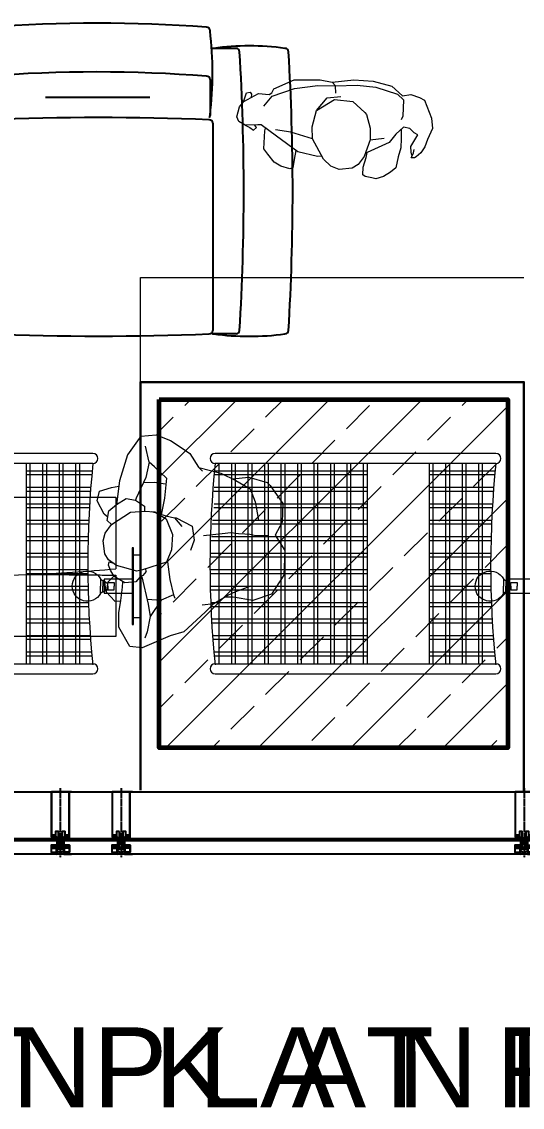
# Model space of a CAD drawing. Header units: millimetres. Extents: x 5429406 to 5440208, y -620941 to -619789.
# Drawn here: x 5430476.3 to 5430619.8, y -620889.5 to -620578 of the extents above; entities that cross this region are included whole.
import ezdxf

# ---------------------------------------------------------------- set-up
doc = ezdxf.new("R2010")
doc.units = ezdxf.units.MM
doc.header["$LTSCALE"] = 0.05
doc.linetypes.add('ACAD_ISO04W100', pattern=[30, 24, -3, 0, -3])
for name, color, linetype, lineweight in [('A-ALÇIPAN', 30, 'Continuous', 30), ('aksoy_bant', 1, 'Continuous', 5), ('ARK_METAL', 252, 'Continuous', 15), ('f_kolon tarama', 252, 'Continuous', 5), ('KOLON', 165, 'Continuous', 60), ('TEFRIS', 251, 'Continuous', 9), ('tefriş', 45, 'Continuous', 18)]:
    doc.layers.add(name, color=color, linetype=linetype, lineweight=lineweight)
for name, color, linetype in [('aksoy_aks', 1, 'ACAD_ISO04W100'), ('aksoy_aksesuar', 31, 'Continuous'), ('aksoy_cam', 4, 'Continuous'), ('aksoy_profil', 40, 'Continuous'), ('aksoy_silikon', 1, 'Continuous'), ('DUVAR', 255, 'Continuous'), ('LINEE', 7, 'Continuous'), ('N_Kes-Profil', 52, 'Continuous'), ('N_Mlz-Fitil', 10, 'Continuous')]:
    doc.layers.add(name, color=color, linetype=linetype)
doc.styles.get("Standard").update_dxf_attribs({"font": 'arial.ttf'})

# ---------------------------------------------------------------- blocks, each defined once
blk = doc.blocks.new('A$C7E651983')
at = {"layer": 'aksoy_aksesuar'}
for p, q in [((-14.8, 4.3), (-14.8, 0.5)), ((-9.8, 4.6), (-14.5, 4.6)), ((-14.5, 0.2), (-1.9, 0.2)), ((-9.1, 4.1), (-9.4, 4.5)), ((-2.9, 4.1), (-9.1, 4.1)), ((-2.7, 11.3), (-2.7, 4.3)), ((-2.1, 11.5), (-2.5, 11.5)), ((-1.9, 10.9), (-1.9, 11.3)), ((9.3, 10.7), (-1.7, 10.7)), ((-1.7, 0), (-1.7, -4)), ((-0.2, -3.1), (-0.2, 0)), ((0, 0.2), (7.6, 0.2)), ((7.8, 0), (7.8, -3.1)), ((9.3, -4), (9.3, 0)), ((9.5, 11.3), (9.5, 10.9)), ((9.5, 0.2), (10.1, 0.2)), ((10.1, 11.5), (9.7, 11.5)), ((10.3, 0.4), (10.3, 11.3)), ((-1.4, -4.3), (-1.2, -4.3)), ((-1.2, -4.3), (0.3, -4.3)), ((0.6, -3.1), (-0.2, -3.1)), ((0.6, -4), (0.6, -3.1)), ((7.8, -3.1), (7, -3.1)), ((7, -3.1), (7, -4)), ((7.3, -4.3), (8.8, -4.3)), ((8.8, -4.3), (9, -4.3))]:
    blk.add_line(p, q, dxfattribs=at)
for centre, radius, start, end in [((-14.5, 4.3), 0.3, 90, 180), ((-14.5, 0.5), 0.3, 180, 270), ((-9.8, 4.1), 0.5, 45, 90), ((-2.9, 4.3), 0.2, 270, 0), ((-2.5, 11.3), 0.2, 90, 180), ((-2.1, 11.3), 0.2, 0, 90), ((-1.7, 10.9), 0.2, 180, 270), ((-1.9, 0), 0.2, 0, 90), ((0, 0), 0.2, 90, 180), ((7.6, 0), 0.2, 0, 90), ((9.3, 10.9), 0.2, 270, 0), ((9.5, 0), 0.2, 90, 180), ((9.7, 11.3), 0.2, 90, 180), ((10.1, 11.3), 0.2, 0, 90), ((10.1, 0.4), 0.2, 270, 0), ((-1.4, -4), 0.3, 180, 270), ((0.3, -4), 0.3, 270, 0), ((7.3, -4), 0.3, 180, 270), ((9, -4), 0.3, 270, 0)]:
    blk.add_arc(centre, radius, start, end, dxfattribs=at)
blk = doc.blocks.new('130luk dusey')
at = {"color": 8}
for p, q in [((-24.9, 49.8), (-25.1, 49.7)), ((-24.9, 49.8), (-25.1, 49.7)), ((-25, 49.8), (-25, 50.1)), ((-25, 49.8), (-25, 50.1)), ((-24.9, 49.7), (-25, 49.8)), ((-24.7, 49.8), (-25, 49.8)), ((-24.9, 49.7), (-25, 49.8)), ((-24.7, 49.8), (-25, 49.8)), ((24.7, 49.8), (25, 49.8)), ((24.9, 49.8), (25.1, 49.7)), ((24.9, 49.7), (25, 49.8)), ((25, 49.8), (25, 50.1))]:
    blk.add_line(p, q, dxfattribs=at)
for points in [[(-32.5, 178.8), (-25.5, 178.8), (-25.5, 49.8), (-11, 49.8), (-11, 43.8), (-32.5, 43.8)], [(32.5, 178.8), (25.5, 178.8), (25.5, 49.8), (11, 49.8), (11, 43.8), (32.5, 43.8)]]:
    blk.add_lwpolyline(points, dxfattribs=at)
at = {"color": 1}
for points in [[(-11, 43.8), (-11, 38.8), (-32.5, 38.8)], [(11, 43.8), (11, 38.8), (32.5, 38.8)]]:
    blk.add_lwpolyline(points, dxfattribs=at)
at = {"color": 8}
for centre in [(-25, 49.8), (-25, 49.8), (25, 49.8)]:
    blk.add_circle(centre, 0.05, dxfattribs=at)
at = {"layer": 'aksoy_aks'}
blk.add_line((0, 189.8), (0, -10), dxfattribs=at)
at = {"layer": 'aksoy_bant', "elevation": 0}
for points in [[(-23, 25), (-11, 25), (-11, 26), (-23, 26)], [(-17.9, 18), (-10, 18), (-10, 19), (-17.9, 19)], [(17.9, 18), (10, 18), (10, 19), (17.9, 19)], [(23, 25), (11, 25), (11, 26), (23, 26)]]:
    blk.add_lwpolyline(points, close=True, dxfattribs=at)
at = {"layer": 'aksoy_cam'}
for points in [[(-32.5, 38.8), (-10, 38.8), (-10, 26), (-26.5, 26), (-26.5, 6), (-10, 6), (-10, 0), (-32.5, 0)], [(32.5, 38.8), (10, 38.8), (10, 26), (26.5, 26), (26.5, 6), (10, 6), (10, 0), (32.5, 0)]]:
    blk.add_lwpolyline(points, dxfattribs=at)
at = {"layer": 'aksoy_silikon', "color": 8}
blk.add_line((-10, 0), (10, 0), dxfattribs=at)
at = {"layer": 'aksoy_silikon'}
blk.add_line((-5.2, 14.8), (5.2, 14.8), dxfattribs=at)
for centre, radius, start, end in [((19.7, 8.8, 0), 30.9, 164.5007, 185.1104), ((0, -49.5), 50.5, 78.579, 101.421), ((-19.7, 8.8, 0), 30.9, 354.8896, 15.4993)]:
    blk.add_arc(centre, radius, start, end, dxfattribs=at)
blk.add_ellipse((0, 10.4), major_axis=(-10.4, 0), ratio=0.420522, dxfattribs=at)
at = {"layer": 'N_Kes-Profil'}
blk.add_lwpolyline([(-4.4, 34.8, -0.267949), (-4.6, 34.5), (-5.4, 34, 0.267949), (-5.5, 33.8), (-5.5, 30.1, 0.414214), (-5.2, 29.8), (-4, 29.8, 0.198912), (-3.8, 29.8), (-3.3, 30.4, 0.249568), (-3.2, 30.7, 0.414214), (-3.5, 31), (-4, 31, -0.414214), (-4.3, 31.3), (-4.3, 32.3), (-2.1, 33.6, 0.267949), (-1.9, 33.9), (-1.9, 34.8), (-2.2, 35.1), (-1.9, 35.4), (-1.9, 36.4), (-2.2, 36.7), (-1.9, 37), (-1.9, 38), (-2.2, 38.3), (-1.9, 38.6), (-1.9, 39.6), (-2.2, 39.9), (-1.9, 40.2), (-1.9, 41.1), (-2.2, 41.4), (-1.9, 41.7), (-1.9, 42.7), (-2.2, 43), (-1.9, 43.3), (-1.9, 44.3), (-2.2, 44.6), (-1.9, 44.9), (-1.9, 45.8, -1.018263), (1.9, 45.7), (2.2, 45.4), (1.9, 45.1), (1.9, 44.1), (2.2, 43.8), (1.9, 43.5), (1.9, 42.5), (2.2, 42.2), (1.9, 41.9), (1.9, 40.9), (2.2, 40.6), (1.9, 40.3), (1.9, 39.4), (2.2, 39.1), (1.9, 38.8), (1.9, 37.8), (2.2, 37.5), (1.9, 37.2), (1.9, 36.2), (2.2, 35.9), (1.9, 35.6), (1.9, 34.6), (2.2, 34.3), (1.9, 34), (1.9, 33.7), (4.3, 32.3), (4.3, 31.3, -0.414214), (4, 31), (3.5, 31, 0.414214), (3.2, 30.7, 0.26896), (3.3, 30.4), (3.8, 29.8, 0.198912), (4, 29.8), (5.2, 29.8, 0.414214), (5.5, 30.1), (5.5, 33.8, 0.267949), (5.3, 34), (4.5, 34.5, -0.267949), (4.4, 34.8), (4.4, 46, -0.414214), (4.6, 46.2), (4.8, 46.2, 0.414214), (5, 46.4), (5, 64.5, -0.414214), (5.3, 64.8), (13.2, 64.8, -0.414214), (13.5, 64.5), (13.5, 50.1, 0.414214), (13.8, 49.8), (15.7, 49.8, 0.198912), (15.9, 49.8), (16.4, 50.4, 0.198912), (16.5, 50.6, 0.501408), (16.2, 51), (15.3, 51, -0.414214), (15, 51.3), (15, 54.5, -0.414214), (15.3, 54.8), (23.2, 54.8, -0.414214), (23.5, 54.5), (23.5, 51.3, -0.414214), (23.2, 51), (22.3, 51, 0.414214), (22, 50.7, 0.26896), (22.1, 50.4), (22.6, 49.8, 0.198912), (22.8, 49.8), (24.7, 49.8, 0.414214), (25, 50.1), (25, 178.8, 0.414214), (24, 179.8), (-24, 179.8, 0.414214), (-25, 178.8), (-25, 50.1, 0.407095), (-24.7, 49.8), (-22.8, 49.8, 0.198912), (-22.6, 49.8), (-22.1, 50.4, 0.198912), (-22, 50.6, 0.501408), (-22.3, 51), (-23.2, 51, -0.414214), (-23.5, 51.3), (-23.5, 54.5, -0.414214), (-23.2, 54.8), (-15.3, 54.8, -0.414214), (-15, 54.5), (-15, 51.3, -0.414214), (-15.3, 51), (-16.2, 51, 0.414214), (-16.5, 50.7, 0.26896), (-16.4, 50.4), (-15.9, 49.8, 0.198912), (-15.7, 49.8), (-13.8, 49.8, 0.414214), (-13.5, 50.1), (-13.5, 64.5, -0.414214), (-13.2, 64.8), (-5.3, 64.8, -0.414214), (-5, 64.5), (-5, 46.4, 0.702574), (-4.7, 46.2, -0.557595), (-4.4, 46)], format="xyb", close=True, dxfattribs=at)
at = {"layer": 'N_Kes-Profil', "elevation": 0}
for points in [[(-22, 24), (-10, 24), (-10, 25), (-23, 25), (-23, 17), (-10, 17), (-10, 18), (-22, 18)], [(22, 24), (10, 24), (10, 25), (23, 25), (23, 17), (10, 17), (10, 18), (22, 18)]]:
    blk.add_lwpolyline(points, close=True, dxfattribs=at)
at = {"layer": 'N_Mlz-Fitil'}
for points in [[(-13.5, 39.9, -0.405243), (-13, 40.4), (-7, 40.6, 0.969739), (-7, 41.6), (-13, 41.7, -0.405243), (-13.5, 42.2), (-13.5, 49.5, 0.414214), (-13.8, 49.8), (-15, 49.8), (-16.1, 49.5, -0.493145), (-16.5, 49.8), (-16.5, 51.1, -0.388879), (-16.3, 51.3), (-16, 51.4, 0.63707), (-15.8, 51.9), (-17, 53.1, 0.24542), (-17.5, 53.2, -0.08886), (-21, 53.2, 0.24542), (-21.5, 53.1), (-22.7, 51.9, 0.63707), (-22.5, 51.4), (-22.2, 51.3, -0.388879), (-22, 51.1), (-22, 49.8, -0.493145), (-22.4, 49.5), (-23.4, 49.7, 0.065543), (-23.5, 49.8), (-24.7, 49.8, 0.414214), (-25, 49.5), (-25, 39.9), (-25.5, 39.1, 0.719515), (-25.2, 38.8), (-24.1, 39.3), (-22.5, 39.3, 0.043809), (-15.5, 38.8, 1.011469), (-15.5, 39.8, -0.097794), (-20.8, 40.4, -0.52267), (-20.9, 40.7, -0.386536), (-20.2, 40.8, 0.128678), (-15.6, 40, -0.414214), (-15, 39.4), (-15, 39.1, 0.414214), (-14.7, 38.8), (-13.8, 38.8, 0.414214), (-13.5, 39.1)], [(13.5, 39.9, 0.405243), (13, 40.4), (7, 40.6, -0.969739), (7, 41.6), (13, 41.7, 0.405243), (13.5, 42.2), (13.5, 49.5, -0.414214), (13.8, 49.8), (15, 49.8), (16.1, 49.5, 0.493145), (16.5, 49.8), (16.5, 51.1, 0.388879), (16.3, 51.3), (16, 51.4, -0.63707), (15.8, 51.9), (17, 53.1, -0.24542), (17.5, 53.2, 0.08886), (21, 53.2, -0.24542), (21.5, 53.1), (22.7, 51.9, -0.63707), (22.5, 51.4), (22.2, 51.3, 0.388879), (22, 51.1), (22, 49.8, 0.493145), (22.4, 49.5), (23.4, 49.7, -0.065543), (23.5, 49.8), (24.7, 49.8, -0.414214), (25, 49.5), (25, 39.9), (25.5, 39.1, -0.719515), (25.2, 38.8), (24.1, 39.3), (22.5, 39.3, -0.043809), (15.5, 38.8, -1.011469), (15.5, 39.8, 0.097794), (20.8, 40.4, 0.52267), (20.9, 40.7, 0.386536), (20.2, 40.8, -0.128678), (15.6, 40, 0.414214), (15, 39.4), (15, 39.1, -0.414214), (14.7, 38.8), (13.8, 38.8, -0.414214), (13.5, 39.1)]]:
    blk.add_lwpolyline(points, format="xyb", close=True, dxfattribs=at)
at = {"layer": 'aksoy_cam'}
blk.add_blockref('A$C7E651983', (-3.8, 19), dxfattribs=at)
at = {"layer": 'aksoy_cam', "xscale": -1, "rotation": 359.9999998090411}
blk.add_blockref('A$C7E651983', (3.8, 19), dxfattribs=at)
blk = doc.blocks.new('insanplanoturan2')
for p, q in [((-4.35, 28), (-8.09, 30.21)), ((-1.54, 25.72), (-5.35, 20.45)), ((-3.59, 26.87), (-4.35, 28)), ((1.11, 27.39), (-1.54, 25.72)), ((3.27, 27.84), (1.11, 27.39)), ((7, 27.12), (3.27, 27.84)), ((8.63, 26), (7, 27.12)), ((10.14, 23.59), (8.63, 26)), ((10.17, 25.88), (9.26, 25.73)), ((9.26, 25.73), (9.56, 24.52)), ((11.6, 25.19), (10.17, 25.88)), ((13.37, 24.07), (11.6, 25.19)), ((13.24, 24.16), (15.05, 25.76)), ((15.05, 25.76), (17.91, 26.13)), ((17.91, 26.13), (20.4, 23.48)), ((11.39, 17.65), (10.14, 23.59)), ((14.98, 20.87), (13.37, 24.07)), ((20.07, 21.81), (16.27, 21.48)), ((23.66, 22.17), (20.07, 21.81)), ((20.4, 23.48), (20.2, 21.81)), ((27.76, 21.89), (23.66, 22.17)), ((33.11, 18.44), (27.76, 21.89)), ((-27.28, 18.74), (-27.93, 14.41)), ((-27.28, 18.74), (-27.28, 18.74)), ((-5.35, 20.45), (-5.85, 16.43)), ((14.48, 17.79), (14.98, 20.87)), ((16.27, 21.48), (14.74, 21.5)), ((14.98, 20.87), (14.98, 20.87)), ((-19.98, 15.91), (-24.48, 17.29)), ((-18.79, 14.34), (-19.98, 15.91)), ((-14.03, 17.26), (-14.37, 14.2)), ((-5.85, 16.43), (-5.83, 13.53)), ((8.41, 9.37), (10.99, 16.09)), ((10.99, 16.09), (11.39, 17.65)), ((11.39, 14.95), (12.59, 15.84)), ((12.59, 15.84), (12.97, 16.66)), ((12.94, 16.13), (20.72, 13.88)), ((12.97, 16.66), (14.48, 17.79)), ((33.27, 14.87), (33.11, 18.44)), ((-27.93, 14.41), (-26.55, 10.2)), ((-15.71, 10.73), (-18.79, 14.34)), ((-14.37, 14.2), (-14.05, 10.87)), ((-5.85, 14.49), (-5.54, 12.71)), ((-5.83, 13.53), (-4.08, 10.14)), ((-5.54, 12.71), (-4.92, 10.26)), ((11.39, 14.95), (10.64, 15.16)), ((19.31, 14.28), (19.29, 10.2)), ((19.29, 10.2), (24.16, 13.11)), ((20.72, 13.88), (24.16, 13.11)), ((24.16, 13.11), (28.65, 13.7)), ((28.65, 13.7), (30.45, 14.23)), ((29.4, 7.03), (33.27, 14.87)), ((-26.55, 10.2), (-24.71, 6.99)), ((-15.71, 10.73), (-9.91, 10.95)), ((-9.91, 10.95), (-5.08, 11.6)), ((-4.92, 10.26), (-4.51, 7.82)), ((-4.08, 10.14), (0.35, 8.04)), ((4.73, 8.08), (8.41, 9.37)), ((17.61, 6.77), (19.29, 10.2)), ((-24.71, 6.99), (-23.11, 4.46)), ((-4.51, 7.82), (-2.1, 5.49)), ((-4.51, 7.82), (-4.46, 7.27)), ((-4.46, 7.27), (-2.36, 2.53)), ((0.35, 8.04), (4.73, 8.08)), ((8.28, 9.05), (13.28, 8.1)), ((13.28, 8.1), (17.61, 6.77)), ((17.61, 6.77), (18.58, 6.35)), ((28.03, 3.22), (29.4, 7.03)), ((-23.11, 4.46), (-19.37, 1.75)), ((22.01, -2.61), (28.03, 3.22)), ((-19.37, 1.75), (-18.3, 0.57)), ((-19.26, 1.62), (-18.03, -4.75)), ((-2.36, 2.53), (1.56, 1.75)), ((1.56, 1.75), (4.62, 2.65)), ((0.13, -0.8), (-0.81, -6.09)), ((20, -1.56), (19.46, -4.88)), ((19.46, -4.88), (22.01, -2.61)), ((-18.03, -4.75), (-16.17, -9.13)), ((-0.81, -6.09), (-1.17, -8.58)), ((19.46, -4.88), (16.82, -8.79)), ((-16.62, -8.22), (-17.35, -12.82)), ((-16.17, -9.13), (-14.03, -13.42)), ((-1.17, -8.58), (-1.05, -10.85)), ((16.82, -8.79), (15.63, -11.06)), ((17.24, -10.34), (17.46, -7.85)), ((-1.05, -10.85), (-1.05, -12.66)), ((15.63, -11.06), (14.16, -14.24)), ((17.93, -16.07), (17.24, -10.34)), ((-17.35, -12.82), (-16.11, -18.21)), ((-14.03, -13.42), (-10.4, -15.06)), ((-10.4, -15.06), (-5.21, -16.27)), ((-1.05, -12.66), (-1.01, -14.11)), ((-1.01, -14.11), (-0.73, -15.8)), ((14.16, -14.24), (13.76, -15.31)), ((-16.11, -18.21), (-15.32, -19.11)), ((-0.73, -15.8), (-0.99, -19.23)), ((15.74, -21.26), (17.93, -16.07)), ((-15.32, -19.11), (-10.35, -22.99)), ((-5, -23.15), (-1.15, -21.36)), ((-1.15, -21.36), (3.07, -24.4)), ((10.13, -24.5), (15.74, -21.26)), ((-10.35, -22.99), (-5, -23.15)), ((3.07, -24.4), (10.13, -24.5))]:
    blk.add_line(p, q)
for points in [[(-8.09, 30.21), (-10.88, 29.66), (-12.15, 26.27), (-12.64, 24.24)], [(-1.54, 25.72), (-2.54, 26.97), (-5.37, 26.69), (-7.35, 24.57), (-9.19, 21.89), (-8.9, 19.21), (-7.35, 16.52), (-5.85, 16.43)], [(-27.28, 18.74), (-21.76, 22.31), (-14.13, 24.15), (-7.35, 24.57)], [(-19.98, 15.91), (-15.55, 16.66), (-9.47, 19.07), (-8.9, 19.21)]]:
    blk.add_lwpolyline(points)
blk = doc.blocks.new('xccxc')
at = {"rotation": 180}
blk.add_blockref('insanplanoturan2', (220488.91, -31825.14), dxfattribs=at)
blk = doc.blocks.new('saeffsfasfadsafsd')
at = {"layer": 'TEFRIS', "linetype": 'ByBlock'}
for p, q in [((5431984.33, -623484.37), (5431984.33, -623503.32)), ((5431985.42, -623484.48), (5431985.42, -623503.32)), ((5431989.05, -623484.78), (5431989.05, -623503.32)), ((5431990.14, -623484.87), (5431990.14, -623503.32)), ((5431993.78, -623485.11), (5431993.78, -623503.32)), ((5431994.87, -623485.18), (5431994.87, -623503.32)), ((5431998.51, -623485.36), (5431998.51, -623503.32)), ((5431999.6, -623485.41), (5431999.6, -623503.32)), ((5432003.23, -623485.54), (5432003.23, -623503.32)), ((5432004.32, -623485.56), (5432004.32, -623503.32)), ((5432007.96, -623485.63), (5432007.96, -623503.32)), ((5432009.05, -623485.64), (5432009.05, -623503.32)), ((5432012.68, -623485.64), (5432012.68, -623503.32)), ((5432013.77, -623485.64), (5432013.77, -623503.32)), ((5432017.41, -623485.58), (5432017.41, -623503.32)), ((5432018.5, -623485.55), (5432018.5, -623503.32)), ((5432022.14, -623485.44), (5432022.14, -623503.32)), ((5432023.23, -623485.39), (5432023.23, -623503.32)), ((5432026.86, -623485.21), (5432026.86, -623503.32)), ((5432027.95, -623485.15), (5432027.95, -623503.32)), ((5432031.59, -623484.91), (5432031.59, -623503.32)), ((5432032.68, -623484.83), (5432032.68, -623503.32)), ((5432036.32, -623484.53), (5432036.32, -623503.32)), ((5432037.41, -623484.44), (5432037.41, -623503.32)), ((5431982.15, -623488.05), (5432039.59, -623488.05)), ((5431982.15, -623489.14), (5432039.59, -623489.14)), ((5431982.15, -623492.77), (5432039.59, -623492.77)), ((5431982.15, -623493.86), (5432039.59, -623493.86)), ((5431982.15, -623497.5), (5432039.59, -623497.5)), ((5431982.15, -623498.59), (5432039.59, -623498.59)), ((5431982.15, -623502.22), (5432039.59, -623502.22)), ((5431982.15, -623503.32), (5432039.59, -623503.32)), ((5431982.15, -623521.09), (5432039.59, -623521.09)), ((5431982.15, -623522.18), (5432039.59, -623522.18)), ((5431984.33, -623521.09), (5431984.33, -623564.97)), ((5431985.42, -623521.09), (5431985.42, -623565.08)), ((5431989.05, -623521.09), (5431989.05, -623564.97)), ((5431990.14, -623521.09), (5431990.14, -623565.08)), ((5431993.78, -623521.09), (5431993.78, -623564.97)), ((5431994.87, -623521.09), (5431994.87, -623565.08)), ((5431998.51, -623521.09), (5431998.51, -623565.41)), ((5431999.6, -623521.09), (5431999.6, -623565.49)), ((5432003.23, -623521.09), (5432003.23, -623565.74)), ((5432004.32, -623521.09), (5432004.32, -623565.8)), ((5432007.96, -623521.09), (5432007.96, -623565.97)), ((5432009.05, -623521.09), (5432009.05, -623566.01)), ((5432012.68, -623521.09), (5432012.68, -623566.09)), ((5432013.78, -623521.09), (5432013.78, -623566.1)), ((5432017.41, -623521.09), (5432017.41, -623566.1)), ((5432018.5, -623521.09), (5432018.5, -623566.09)), ((5432022.14, -623521.09), (5432022.14, -623566.01)), ((5432023.23, -623521.09), (5432023.23, -623565.97)), ((5432026.86, -623521.09), (5432026.86, -623565.8)), ((5432027.95, -623521.09), (5432027.95, -623565.74)), ((5432031.59, -623521.09), (5432031.59, -623565.49)), ((5432032.68, -623521.09), (5432032.68, -623565.41)), ((5432036.32, -623521.09), (5432036.32, -623565.08)), ((5432037.41, -623521.09), (5432037.41, -623564.97)), ((5431982.15, -623525.82), (5432039.59, -623525.82)), ((5431982.15, -623526.91), (5432039.59, -623526.91)), ((5431982.15, -623530.54), (5432039.59, -623530.54)), ((5431982.15, -623531.63), (5432039.59, -623531.63)), ((5431982.15, -623535.27), (5432039.59, -623535.27)), ((5431982.15, -623536.36), (5432039.59, -623536.36)), ((5431982.15, -623540), (5432039.59, -623540)), ((5431982.15, -623541.09), (5432039.59, -623541.09)), ((5431982.15, -623544.72), (5432039.59, -623544.72)), ((5431982.15, -623545.81), (5432039.59, -623545.81)), ((5431982.15, -623549.45), (5432039.59, -623549.45)), ((5431982.15, -623550.54), (5432039.59, -623550.54)), ((5431982.15, -623554.17), (5432039.59, -623554.17)), ((5431982.15, -623555.27), (5432039.59, -623555.27)), ((5431982.15, -623558.9), (5432039.59, -623558.9)), ((5431982.15, -623559.99), (5432039.59, -623559.99)), ((5431982.15, -623563.63), (5432039.59, -623563.63))]:
    blk.add_line(p, q, dxfattribs=at)
for centre in [(5432011.19, -623201.49), (5432011.19, -623281.99)]:
    blk.add_arc(centre, 284.16, 264.1333, 275.8044, dxfattribs=at)
at = {"layer": 'tefriş'}
for p, q in [((5431979.24, -623484.16), (5431979.24, -623564.65)), ((5431982.15, -623484.16), (5431982.15, -623564.73)), ((5432039.59, -623564.73), (5432039.59, -623484.16)), ((5432042.5, -623564.65), (5432042.5, -623484.16)), ((5431980.69, -623566.11), (5431980.69, -623566.11)), ((5432041.04, -623566.11), (5432041.04, -623566.11))]:
    blk.add_line(p, q, dxfattribs=at)
for centre, start, end in [((5431980.69, -623484.16), 0, 180), ((5432041.04, -623484.16), 0, 180), ((5431980.69, -623564.65), 180, 0), ((5432041.04, -623564.65), 180, 0)]:
    blk.add_arc(centre, 1.45, start, end, dxfattribs=at)
blk = doc.blocks.new('dsfgdghjhkl')
at = {"layer": 'LINEE', "color": 34}
for p, q in [((5437342.62, -622199.59), (5437342.62, -622175.32)), ((5437408.12, -622199.59), (5437408.12, -622175.32)), ((5437270.42, -622180.37), (5437276.91, -622180.37)), ((5437480.32, -622180.37), (5437473.83, -622180.37)), ((5437277.89, -622189.35), (5437277.89, -622199.59)), ((5437472.84, -622189.35), (5437472.84, -622199.59)), ((5437295.12, -622194.46), (5437325.12, -622194.46)), ((5437390.12, -622194.46), (5437360.12, -622194.46)), ((5437455.62, -622194.46), (5437425.62, -622194.46)), ((5437277.12, -622201.87), (5437277.12, -622261.3)), ((5437342.62, -622201.87), (5437342.62, -622261.3)), ((5437408.12, -622201.87), (5437408.12, -622261.3)), ((5437473.62, -622201.87), (5437473.62, -622261.3)), ((5437270.42, -622262.3), (5437276.91, -622262.3)), ((5437480.32, -622262.3), (5437473.83, -622262.3))]:
    blk.add_line(p, q, dxfattribs=at)
for centre, radius, start, end in [((5437381.89, -622187.46), 104.71, 173.3451, 186.6549), ((5437278.89, -622175.32), 1, 90, 180), ((5437310.26, -622583.56), 410.43, 85.6177, 94.3823), ((5437341.62, -622175.32), 1, 0, 90), ((5437343.62, -622175.32), 1, 90, 180), ((5437375.37, -622593.78), 420.66, 85.6713, 94.3287), ((5437407.12, -622175.32), 1, 0, 90), ((5437409.12, -622175.32), 1, 90, 180), ((5437440.48, -622583.56), 410.43, 85.6177, 94.3823), ((5437471.84, -622175.32), 1, 0, 90), ((5437368.84, -622187.46), 104.71, 353.3451, 6.6549), ((5437920.32, -622221.33), 666.13, 176.56047, 183.43953), ((5437256.39, -622181.37), 1, 90, 180), ((5437266.65, -622254.58), 74.92, 82.1311, 97.8689), ((5437934.34, -622221.33), 666.13, 176.56047, 183.43953), ((5437270.42, -622181.37), 1, 90, 180), ((5437276.91, -622181.37), 1, 59.2584, 90), ((5437473.83, -622181.37), 1, 90, 120.7416), ((5437484.08, -622254.58), 74.92, 82.1311, 97.8689), ((5437480.32, -622181.37), 1, 0, 90), ((5436816.39, -622221.33), 666.13, 356.56047, 3.43953), ((5437494.34, -622181.37), 1, 0, 90), ((5436830.42, -622221.33), 666.13, 356.56047, 3.43953), ((5437310.35, -622600.04), 412.89, 85.6308, 94.3692), ((5437375.27, -622610.29), 423.15, 85.6841, 94.3159), ((5437440.38, -622600.04), 412.89, 85.6308, 94.3692), ((5437278.89, -622189.35), 1, 90, 180), ((5437341.62, -622189.35), 1, 0, 90), ((5437343.62, -622189.35), 1, 90, 180), ((5437407.12, -622189.35), 1, 0, 90), ((5437409.12, -622189.35), 1, 90, 180), ((5437471.84, -622189.35), 1, 0, 90), ((5437278.89, -622199.59), 1, 180, 217.1668), ((5437309.94, -623016.74), 816.5, 87.76661, 92.23339), ((5437341.62, -622199.59), 1, 322.8332, 0), ((5437343.62, -622199.59), 1, 180, 217.1668), ((5437375.3, -623016.74), 816.5, 87.76661, 92.23339), ((5437407.12, -622199.59), 1, 322.8332, 0), ((5437409.12, -622199.59), 1, 180, 217.1668), ((5437440.8, -623016.74), 816.5, 87.76661, 92.23339), ((5437471.84, -622199.59), 1, 322.8332, 0), ((5437278.12, -622201.87), 1, 90, 180), ((5437341.62, -622201.87), 1, 0, 90), ((5437343.62, -622201.87), 1, 90, 180), ((5437407.12, -622201.87), 1, 0, 90), ((5437409.12, -622201.87), 1, 90, 180), ((5437472.62, -622201.87), 1, 0, 90), ((5437256.39, -622261.3), 1, 180, 270), ((5437266.65, -622188.08), 74.92, 262.1311, 277.8689), ((5437270.42, -622261.3), 1, 180, 270), ((5437276.91, -622261.3), 1, 270, 307.1668), ((5437278.12, -622261.3), 1, 180, 270), ((5437309.87, -621449.96), 812.96, 267.76176, 272.23824), ((5437341.62, -622261.3), 1, 270, 0), ((5437343.62, -622261.3), 1, 180, 270), ((5437375.37, -621449.96), 812.96, 267.76176, 272.23824), ((5437407.12, -622261.3), 1, 270, 0), ((5437409.12, -622261.3), 1, 180, 270), ((5437440.87, -621449.96), 812.96, 267.76176, 272.23824), ((5437472.62, -622261.3), 1, 270, 0), ((5437473.83, -622261.3), 1, 232.8332, 270), ((5437484.08, -622188.08), 74.92, 262.1311, 277.8689), ((5437480.32, -622261.3), 1, 270, 0), ((5437494.34, -622261.3), 1, 270, 0)]:
    blk.add_arc(centre, radius, start, end, dxfattribs=at)
blk = doc.blocks.new('ddafadsasdf')
at = {"layer": 'ARK_METAL'}
for p, q in [((5428492.97, -624507.51), (5428492.97, -624509.62)), ((5428493.61, -624507.89), (5428493.61, -624509.62)), ((5428494.33, -624509.62), (5428494.33, -624508.31)), ((5428492.97, -624511.74), (5428492.97, -624509.62)), ((5428493.61, -624511.36), (5428493.61, -624509.62)), ((5428494.33, -624509.62), (5428494.33, -624510.94))]:
    blk.add_line(p, q, dxfattribs=at)
for points in [[(5428495.1, -624509.62), (5428495.1, -624508.61), (5428496.85, -624508.61), (5428496.85, -624509.62)], [(5428495.1, -624509.62), (5428495.1, -624510.64), (5428496.85, -624510.64), (5428496.85, -624509.62)]]:
    blk.add_lwpolyline(points, dxfattribs=at)
for centre, radius, start, end in [((5428489.18, -624509.62), 4.33, 29.1775, 180), ((5428493.18, -624509.47), 1.64, 45.4176, 74.7941), ((5428489.18, -624509.62), 4.33, 180, 330.8225), ((5428493.18, -624509.78), 1.64, 285.2059, 314.5824)]:
    blk.add_arc(centre, radius, start, end, dxfattribs=at)
for points, knots in [([(5428492.97, -624507.56, 115.6), (5428493, -624507.61, 115.6), (5428493.08, -624507.71, 115.6), (5428493.25, -624507.83, 115.6), (5428493.43, -624507.93, 115.6), (5428493.56, -624508, 115.6), (5428493.61, -624508.03, 115.6)], [0.0089606, 0.0089606, 0.0089606, 0.0089606, 0.1003629, 0.1954557, 0.3128324, 0.4011128, 0.4011128, 0.4011128, 0.4011128]), ([(5428494.33, -624508.39), (5428494.38, -624508.44), (5428494.49, -624508.53), (5428494.7, -624508.67), (5428494.92, -624508.69), (5428495.06, -624508.69), (5428495.1, -624508.69)], [0.0416286, 0.0416286, 0.0416286, 0.0416286, 0.1364849, 0.2565283, 0.3956609, 0.4554102, 0.4554102, 0.4554102, 0.4554102]), ([(5428492.97, -624511.69, 115.6), (5428493, -624511.64, 115.6), (5428493.08, -624511.54, 115.6), (5428493.25, -624511.41, 115.6), (5428493.43, -624511.31, 115.6), (5428493.56, -624511.25, 115.6), (5428493.61, -624511.22, 115.6)], [0.0089606, 0.0089606, 0.0089606, 0.0089606, 0.1003629, 0.1954557, 0.3128324, 0.4011128, 0.4011128, 0.4011128, 0.4011128]), ([(5428494.33, -624510.86), (5428494.38, -624510.81), (5428494.49, -624510.72), (5428494.7, -624510.58), (5428494.92, -624510.56), (5428495.06, -624510.56), (5428495.1, -624510.56)], [0.0416286, 0.0416286, 0.0416286, 0.0416286, 0.1364849, 0.2565283, 0.3956609, 0.4554102, 0.4554102, 0.4554102, 0.4554102])]:
    blk.add_open_spline(points, degree=3, knots=knots, dxfattribs=at)
at = {"layer": 'tefriş', "color": 2, "linetype": 'Continuous'}
for p, q in [((5428502.41, -624500.62), (5428504.16, -624500.62)), ((5428504.41, -624500.87), (5428504.41, -624518.37)), ((5428494.01, -624507.62), (5428502.01, -624507.62)), ((5428494.01, -624511.62), (5428494.01, -624507.62)), ((5428494.01, -624507.62), (5428502.01, -624507.62)), ((5428502.01, -624511.62), (5428494.01, -624511.62)), ((5428502.41, -624518.62), (5428504.16, -624518.62))]:
    blk.add_line(p, q, dxfattribs=at)
blk.add_lwpolyline([(5428502.41, -624498.62), (5428502.41, -624520.62), (5428502.01, -624520.62), (5428502.01, -624498.62)], close=True, dxfattribs=at)
for centre, start, end in [((5428504.16, -624500.87), 0, 90), ((5428504.16, -624518.37), 270, 0)]:
    blk.add_arc(centre, 0.25, start, end, dxfattribs=at)
blk = doc.blocks.new('cfcfcfcfc')
for p, q in [((220720.27, -32185.76), (220725.95, -32182.87)), ((220725.95, -32182.87), (220733.39, -32182.48)), ((220733.39, -32182.48), (220736.78, -32182.96)), ((220736.78, -32182.96), (220742.96, -32181.97)), ((220737.82, -32183.94), (220736.78, -32182.96)), ((220742.96, -32181.97), (220748.54, -32182.02)), ((220748.54, -32182.02), (220753.96, -32183.21)), ((220719.73, -32186.97), (220720.27, -32185.76)), ((220719.9, -32187.92), (220726.13, -32185.4)), ((220726.13, -32185.4), (220732.82, -32184.14)), ((220732.82, -32184.14), (220737.82, -32183.94)), ((220737.82, -32183.94), (220744.06, -32183.48)), ((220738.01, -32186.09), (220737.82, -32183.94)), ((220744.06, -32183.48), (220749.41, -32183.76)), ((220749.41, -32183.76), (220755.68, -32185.37)), ((220753.96, -32183.21), (220757.21, -32185.81)), ((220755.68, -32185.37), (220757.54, -32186.92)), ((220757.21, -32185.81), (220759.54, -32185.27)), ((220759.54, -32185.27), (220762.03, -32185.97)), ((220762.03, -32185.97), (220763.6, -32186.72)), ((220711.76, -32190.05), (220712.42, -32187.41)), ((220711.86, -32189.91), (220715.91, -32187.4)), ((220712.42, -32187.41), (220713.48, -32187.12)), ((220713.48, -32187.12), (220713.95, -32187.65)), ((220713.95, -32187.65), (220713.87, -32188.64)), ((220715.91, -32187.4), (220719.01, -32187.54)), ((220717.66, -32190.89), (220719.9, -32187.92)), ((220719.01, -32187.54), (220719.73, -32186.97)), ((220732.82, -32191.37), (220735.63, -32187.55)), ((220732.82, -32191.37), (220737.74, -32187.9)), ((220735.63, -32187.55), (220739.53, -32186.9)), ((220737.74, -32187.9), (220743.03, -32188.23)), ((220743.03, -32188.23), (220746.69, -32191.13)), ((220757.54, -32186.92), (220757.57, -32191.65)), ((220763.6, -32186.72), (220765.87, -32191.71)), ((220710.04, -32194.43), (220710.72, -32191.49)), ((220710.72, -32191.49), (220711.86, -32189.91)), ((220731.79, -32196.08), (220732.82, -32191.37)), ((220746.69, -32191.13), (220747.21, -32191.69)), ((220747.21, -32191.69), (220748.4, -32195.57)), ((220757.57, -32191.65), (220757.22, -32192.69)), ((220765.87, -32191.71), (220766.29, -32194.64)), ((220710.72, -32195.72), (220710.04, -32194.43)), ((220758, -32194.72), (220755.84, -32196.85)), ((220757.37, -32195.35), (220757.51, -32198.02)), ((220759.79, -32195.03), (220758, -32194.72)), ((220761.12, -32196.22), (220759.79, -32195.03)), ((220766.29, -32194.64), (220765.03, -32197.92)), ((220712.55, -32196.65), (220710.72, -32195.72)), ((220716.24, -32196.41), (220712.55, -32196.65)), ((220712.55, -32196.65), (220713.95, -32197.3)), ((220713.95, -32197.3), (220715.1, -32198.01)), ((220715.1, -32198.01), (220715.89, -32197.13)), ((220715.89, -32197.13), (220715.25, -32196.46)), ((220717.13, -32196.35), (220716.24, -32196.41)), ((220721.71, -32199.36), (220717.13, -32196.35)), ((220718.27, -32203.17), (220718.29, -32197.97)), ((220718.29, -32197.97), (220718.43, -32197.21)), ((220725.8, -32197.99), (220721.34, -32197.51)), ((220732.12, -32199.48), (220725.8, -32197.99)), ((220732.12, -32199.48), (220731.79, -32196.08)), ((220748.4, -32195.57), (220748.63, -32198.89)), ((220748.63, -32198.89), (220752.64, -32198.19)), ((220755.84, -32196.85), (220754.1, -32199.32)), ((220757.51, -32198.02), (220757.57, -32200.7)), ((220760.41, -32200.14), (220762.16, -32196.71)), ((220762.16, -32196.71), (220761.12, -32196.22)), ((220765.03, -32197.92), (220764.41, -32200.08)), ((220728.05, -32203.45), (220721.71, -32199.36)), ((220735.6, -32205.2), (220732.12, -32199.48)), ((220748.63, -32198.89), (220747.18, -32203.81)), ((220754.1, -32199.32), (220747.99, -32202.58)), ((220757.57, -32200.7), (220756.86, -32203.33)), ((220760.56, -32201.83), (220760.41, -32200.14)), ((220761.2, -32201.95), (220761.39, -32200.94)), ((220764.41, -32200.08), (220763.35, -32201.83)), ((220719.53, -32204.62), (220718.27, -32203.17)), ((220721.43, -32206.8), (220719.53, -32204.62)), ((220727.48, -32203.09), (220727.17, -32205.71)), ((220733.77, -32204.54), (220728.05, -32203.45)), ((220735.09, -32204.35), (220733.77, -32204.54)), ((220747.18, -32203.81), (220745.57, -32206.15)), ((220747.09, -32206.86), (220747.73, -32204.04)), ((220747.99, -32202.58), (220747.52, -32202.65)), ((220747.73, -32204.04), (220747.99, -32202.58)), ((220756.86, -32203.33), (220756.39, -32206.48)), ((220760.79, -32202.66), (220760.56, -32201.83)), ((220760.68, -32203.4), (220760.79, -32203.02)), ((220761.57, -32203.4), (220760.68, -32203.4)), ((220760.79, -32203.02), (220761.2, -32201.95)), ((220762.05, -32203.07), (220761.57, -32203.4)), ((220763.35, -32201.83), (220762.05, -32203.07)), ((220723.43, -32207.88), (220721.43, -32206.8)), ((220726.08, -32208.45), (220723.43, -32207.88)), ((220727.17, -32205.71), (220726.94, -32208.16)), ((220737.75, -32207.08), (220735.6, -32205.2)), ((220740.21, -32207.84), (220737.75, -32207.08)), ((220743.91, -32207.34), (220740.21, -32207.84)), ((220745.57, -32206.15), (220743.91, -32207.34)), ((220747.11, -32209.07), (220747.09, -32206.86)), ((220754.96, -32207.88), (220752.98, -32209.19)), ((220756.39, -32206.48), (220754.96, -32207.88)), ((220726.94, -32208.16), (220726.08, -32208.45)), ((220747.74, -32209.48), (220747.11, -32209.07)), ((220749.72, -32209.8), (220747.74, -32209.48)), ((220750.82, -32210.02), (220749.72, -32209.8)), ((220752.98, -32209.19), (220750.82, -32210.02))]:
    blk.add_line(p, q)

msp = doc.modelspace()

# ---------------------------------------------------------------- hatches: boundary and pattern name
at = {"layer": 'f_kolon tarama', "transparency": 33554541}
h = msp.add_hatch(dxfattribs=at)
h.set_pattern_fill('ANSI33', color=256, scale=75, style=0)
h.set_pattern_definition([(45, (5340930.356, -733761.15), (-13.2582521, 13.2582521), []), (45, (5340943.614, -733761.15), (-13.2582521, 13.2582521), [9.375, -4.6875])])
h.paths.add_polyline_path([(5430515.71, -620686.36), (5430615.71, -620686.36), (5430615.71, -620786.36), (5430515.71, -620786.36)])

# ---------------------------------------------------------------- linework, layer by layer
at = {"layer": 'A-ALÇIPAN', "transparency": 33554541, "elevation": -245.25}
msp.add_lwpolyline([(5430510.3, -620798.5), (5430510.31, -620681.36), (5430620.31, -620681.36), (5430620.31, -620798.55)], dxfattribs=at)
at = {"layer": 'aksoy_cam', "transparency": 33554541}
for points in [[(5430355.33, -620816.82), (5430355.33, -620816.22), (5430356.98, -620816.22), (5430356.98, -620814.22), (5430355.33, -620814.22), (5430355.33, -620812.94), (5430486.33, -620812.94), (5430486.33, -620814.22), (5430484.68, -620814.22), (5430484.68, -620816.22), (5430486.33, -620816.22), (5430486.33, -620816.82), (5430355.33, -620816.82)], [(5430372.76, -620816.82), (5430372.76, -620816.22), (5430374.41, -620816.22), (5430374.41, -620814.22), (5430372.76, -620814.22), (5430372.76, -620812.94), (5430503.76, -620812.94), (5430503.76, -620814.22), (5430502.11, -620814.22), (5430502.11, -620816.22), (5430503.76, -620816.22), (5430503.76, -620816.82), (5430372.76, -620816.82)], [(5430488.33, -620816.82), (5430488.33, -620816.22), (5430489.98, -620816.22), (5430489.98, -620814.22), (5430488.33, -620814.22), (5430488.33, -620812.94), (5430619.33, -620812.94), (5430619.33, -620814.22), (5430617.68, -620814.22), (5430617.68, -620816.22), (5430619.33, -620816.22), (5430619.33, -620816.82), (5430488.33, -620816.82)], [(5430505.76, -620816.82), (5430505.76, -620816.22), (5430507.41, -620816.22), (5430507.41, -620814.22), (5430505.76, -620814.22), (5430505.76, -620812.94), (5430636.76, -620812.94), (5430636.76, -620814.22), (5430635.11, -620814.22), (5430635.11, -620816.22), (5430636.76, -620816.22), (5430636.76, -620816.82), (5430505.76, -620816.82)]]:
    msp.add_lwpolyline(points, dxfattribs=at)
at = {"layer": 'aksoy_profil', "transparency": 33554541}
for points in [[(5430356.88, -620798.94), (5430484.78, -620798.94), (5430484.78, -620811.84), (5430486.23, -620811.84), (5430486.23, -620812.44), (5430355.43, -620812.44), (5430355.43, -620811.84), (5430356.88, -620811.84), (5430356.88, -620798.94)], [(5430374.31, -620798.94), (5430502.21, -620798.94), (5430502.21, -620811.84), (5430503.66, -620811.84), (5430503.66, -620812.44), (5430372.86, -620812.44), (5430372.86, -620811.84), (5430374.31, -620811.84), (5430374.31, -620798.94)], [(5430489.88, -620798.94), (5430617.78, -620798.94), (5430617.78, -620811.84), (5430619.23, -620811.84), (5430619.23, -620812.44), (5430488.43, -620812.44), (5430488.43, -620811.84), (5430489.88, -620811.84), (5430489.88, -620798.94)], [(5430507.31, -620798.94), (5430635.21, -620798.94), (5430635.21, -620811.84), (5430636.66, -620811.84), (5430636.66, -620812.44), (5430505.86, -620812.44), (5430505.86, -620811.84), (5430507.31, -620811.84), (5430507.31, -620798.94)]]:
    msp.add_lwpolyline(points, dxfattribs=at)
at = {"layer": 'KOLON', "transparency": 33554541, "elevation": -245.25}
msp.add_lwpolyline([(5430515.71, -620686.36), (5430615.71, -620686.36), (5430615.71, -620786.36), (5430515.71, -620786.36)], close=True, dxfattribs=at)
at = {"layer": 'TEFRIS', "linetype": 'ByBlock', "transparency": 33554541}
for p, q in [((5430510.31, -620681.36, -245.25), (5430510.31, -620651.36, -245.25)), ((5430510.31, -620651.36, -245.25), (5430620.31, -620651.36, -245.25))]:
    msp.add_line(p, q, dxfattribs=at)
at = {"layer": 'tefriş', "linetype": 'ByBlock', "transparency": 33554541}
for points in [[(5430363.25, -620734.96), (5430363.25, -620714.4), (5430503.25, -620714.4), (5430503.25, -620734.94)], [(5430503.25, -620736.79), (5430503.25, -620754.4), (5430363.25, -620754.4), (5430363.25, -620737.49)]]:
    msp.add_lwpolyline(points, dxfattribs=at)
msp.add_arc((5430456.23, -620212.02), 525.03, 272.4105, 275.1382, dxfattribs=at)
for points, knots in [([(5430363.25, -620737.49), (5430385.5, -620737.54), (5430423.85, -620737.64), (5430462.23, -620737.23), (5430478.31, -620736.58)], [0, 0, 0, 0, 66.766683, 115.063238, 115.063238, 115.063238, 115.063238]), ([(5430478.31, -620736.58), (5430485.14, -620736.61), (5430493.46, -620736.63), (5430501.77, -620736.76), (5430503.25, -620736.79)], [0, 0, 0, 0, 20.493989, 24.939375, 24.939375, 24.939375, 24.939375])]:
    msp.add_open_spline(points, degree=3, knots=knots, dxfattribs=at)

# ---------------------------------------------------------------- block references
at = {"layer": 'aksoy_silikon', "color": 8, "transparency": 33554541, "extrusion": (0, 0, -1), "xscale": 0.1, "yscale": 0.1, "zscale": -0.1}
for p in [(-5430487.33, -620816.82), (-5430504.76, -620816.82), (-5430620.33, -620816.82)]:
    msp.add_blockref('130luk dusey', p, dxfattribs=at)
at = {"layer": 'tefriş', "transparency": 33554541}
msp.add_blockref('dsfgdghjhkl', (-6942.57, 1594.76), dxfattribs=at)
for name, p, rotation in [('cfcfcfcfc', (5211923.33, -576366.57), 356.8592082610127), ('saeffsfasfadsafsd', (6054009.86, 4811274.09), 269.9996939253833), ('saeffsfasfadsafsd', (6054125.42, 4811274.09), 269.9996939253833)]:
    msp.add_blockref(name, p, dxfattribs=dict(at, rotation=rotation))
at = {"layer": 'tefriş', "transparency": 33554541, "xscale": -1}
for name, p, rotation in [('xccxc', (5449504.99, -842689.32), 266.6734817099842), ('ddafadsasdf', (2005.89, -1245249.55, -245.25), 180), ('ddafadsasdf', (2121.46, -1245249.55, -245.25), 180)]:
    msp.add_blockref(name, p, dxfattribs=dict(at, rotation=rotation))

# ---------------------------------------------------------------- texts
at = {"layer": 'DUVAR', "transparency": 33554541, "char_height": 22.932, "attachment_point": 7}
for insert in [(5430245.75, -620889.45), (5430361.31, -620889.45)]:
    msp.add_mtext_dynamic_manual_height_columns('Z E M İ N  K A T  P L A N I', width=1669.2448, gutter_width=60, heights=[0], dxfattribs=dict(at, insert=insert))

doc.saveas('drawing.dxf')
